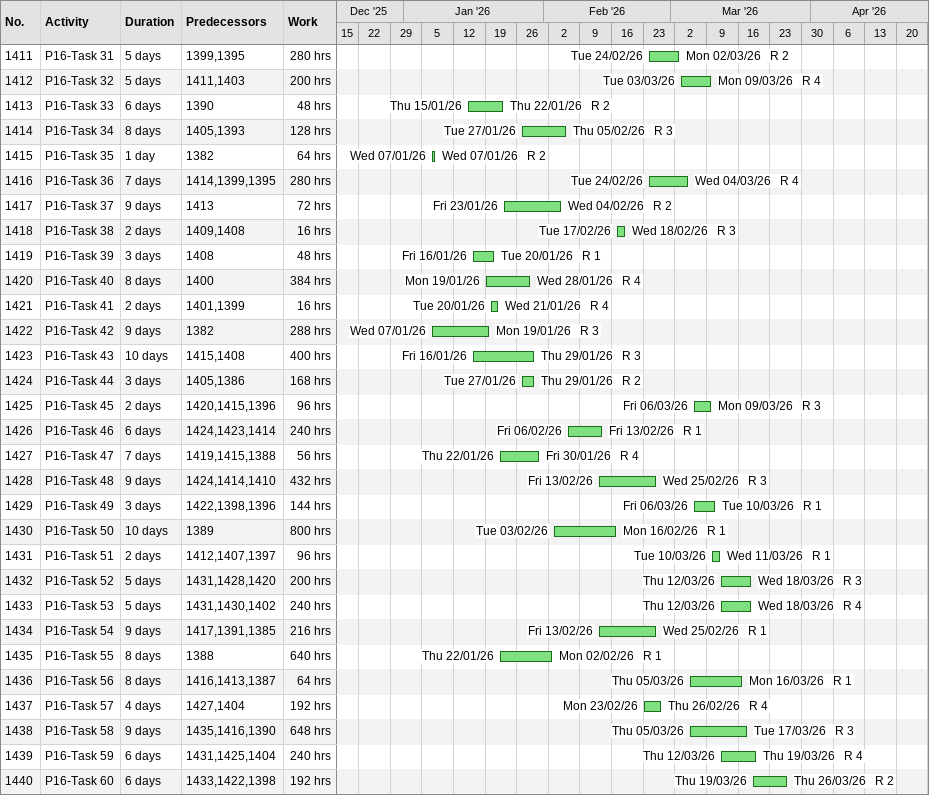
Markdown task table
| ID | Task | Duration | Start | Finish | Predecessors | Resources | Work (h) |
|---|---|---|---|---|---|---|---|
| 1411 | P16-Task 31 | 5d | 2026-02-24 | 2026-03-02 | 1399, 1395 | R 2 | 280 |
| 1412 | P16-Task 32 | 5d | 2026-03-03 | 2026-03-09 | 1411, 1403 | R 4 | 200 |
| 1413 | P16-Task 33 | 6d | 2026-01-15 | 2026-01-22 | 1390 | R 2 | 48 |
| 1414 | P16-Task 34 | 8d | 2026-01-27 | 2026-02-05 | 1405, 1393 | R 3 | 128 |
| 1415 | P16-Task 35 | 1d | 2026-01-07 | 2026-01-07 | 1382 | R 2 | 64 |
| 1416 | P16-Task 36 | 7d | 2026-02-24 | 2026-03-04 | 1414, 1399, 1395 | R 4 | 280 |
| 1417 | P16-Task 37 | 9d | 2026-01-23 | 2026-02-04 | 1413 | R 2 | 72 |
| 1418 | P16-Task 38 | 2d | 2026-02-17 | 2026-02-18 | 1409, 1408 | R 3 | 16 |
| 1419 | P16-Task 39 | 3d | 2026-01-16 | 2026-01-20 | 1408 | R 1 | 48 |
| 1420 | P16-Task 40 | 8d | 2026-01-19 | 2026-01-28 | 1400 | R 4 | 384 |
| 1421 | P16-Task 41 | 2d | 2026-01-20 | 2026-01-21 | 1401, 1399 | R 4 | 16 |
| 1422 | P16-Task 42 | 9d | 2026-01-07 | 2026-01-19 | 1382 | R 3 | 288 |
| 1423 | P16-Task 43 | 10d | 2026-01-16 | 2026-01-29 | 1415, 1408 | R 3 | 400 |
| 1424 | P16-Task 44 | 3d | 2026-01-27 | 2026-01-29 | 1405, 1386 | R 2 | 168 |
| 1425 | P16-Task 45 | 2d | 2026-03-06 | 2026-03-09 | 1420, 1415, 1396 | R 3 | 96 |
| 1426 | P16-Task 46 | 6d | 2026-02-06 | 2026-02-13 | 1424, 1423, 1414 | R 1 | 240 |
| 1427 | P16-Task 47 | 7d | 2026-01-22 | 2026-01-30 | 1419, 1415, 1388 | R 4 | 56 |
| 1428 | P16-Task 48 | 9d | 2026-02-13 | 2026-02-25 | 1424, 1414, 1410 | R 3 | 432 |
| 1429 | P16-Task 49 | 3d | 2026-03-06 | 2026-03-10 | 1422, 1398, 1396 | R 1 | 144 |
| 1430 | P16-Task 50 | 10d | 2026-02-03 | 2026-02-16 | 1389 | R 1 | 800 |
| 1431 | P16-Task 51 | 2d | 2026-03-10 | 2026-03-11 | 1412, 1407, 1397 | R 1 | 96 |
| 1432 | P16-Task 52 | 5d | 2026-03-12 | 2026-03-18 | 1431, 1428, 1420 | R 3 | 200 |
| 1433 | P16-Task 53 | 5d | 2026-03-12 | 2026-03-18 | 1431, 1430, 1402 | R 4 | 240 |
| 1434 | P16-Task 54 | 9d | 2026-02-13 | 2026-02-25 | 1417, 1391, 1385 | R 1 | 216 |
| 1435 | P16-Task 55 | 8d | 2026-01-22 | 2026-02-02 | 1388 | R 1 | 640 |
| 1436 | P16-Task 56 | 8d | 2026-03-05 | 2026-03-16 | 1416, 1413, 1387 | R 1 | 64 |
| 1437 | P16-Task 57 | 4d | 2026-02-23 | 2026-02-26 | 1427, 1404 | R 4 | 192 |
| 1438 | P16-Task 58 | 9d | 2026-03-05 | 2026-03-17 | 1435, 1416, 1390 | R 3 | 648 |
| 1439 | P16-Task 59 | 6d | 2026-03-12 | 2026-03-19 | 1431, 1425, 1404 | R 4 | 240 |
| 1440 | P16-Task 60 | 6d | 2026-03-19 | 2026-03-26 | 1433, 1422, 1398 | R 2 | 192 |
